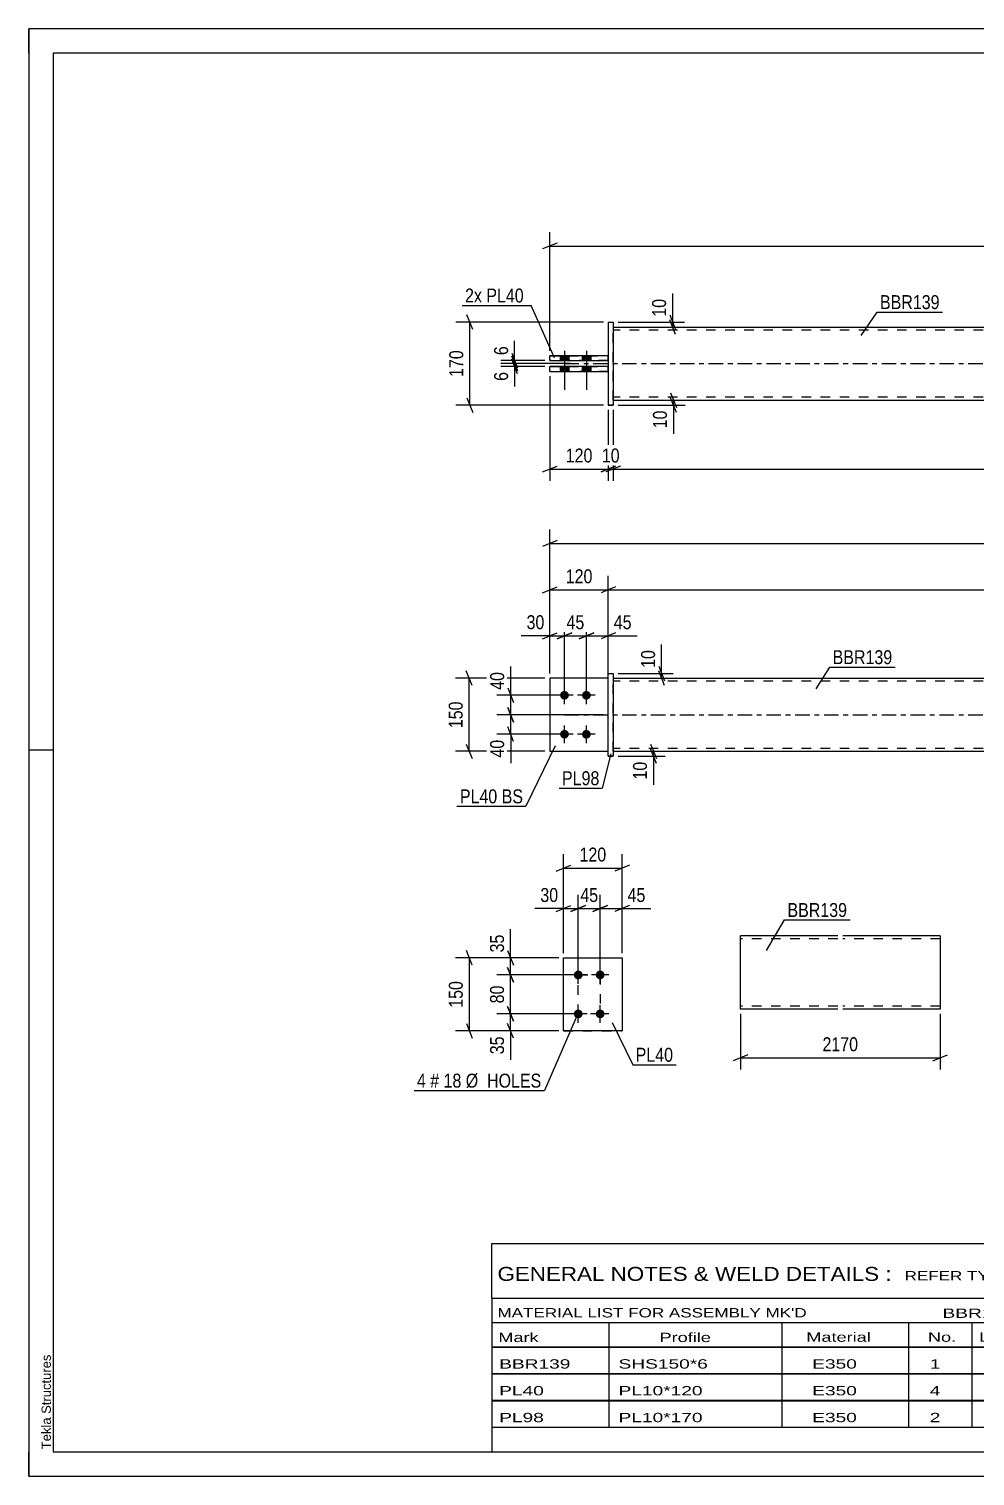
# Model space of a CAD drawing. Header units: millimetres. Extents: x 0 to 420, y 0 to 297.
# Drawn here: x 0 to 194.2, y 0 to 297 of the extents above; entities that cross this region are included whole.
import ezdxf

# ---------------------------------------------------------------- set-up
doc = ezdxf.new("R2010")
doc.units = ezdxf.units.MM
doc.linetypes.add('DXK_LINE_DOT2', pattern=[3.9198, 1.9599, -1.9599])
doc.linetypes.add('DXK_LINE_DOT3', pattern=[5.9187, 2.979, -0.9799, 0.9799, -0.9799])
doc.styles.add('Arial', font='ARIAL.TTF', dxfattribs={"height": 0.2})
doc.styles.add('Arial Narrow', font='ARIALN.TTF', dxfattribs={"height": 0.2})

# ---------------------------------------------------------------- blocks, each defined once
blk = doc.blocks.new('Unknown-580605768-1163')
at = {"color": 5, "linetype": 'Continuous'}
for p, q in [((420, 297), (0, 297)), ((0, 297), (0, 0)), ((0, 292), (0, 297)), ((415, 292), (5, 292)), ((5, 292), (5, 5)), ((5, 149), (0, 149)), ((0, 0), (0, 5)), ((5, 5), (415, 5)), ((0, 0), (420, 0))]:
    blk.add_line(p, q, dxfattribs=at)
at = {"color": 174, "linetype": 'Continuous', "style": 'Arial'}
blk.add_text('Tekla Structures', height=1.9102, rotation=90, dxfattribs=at).set_placement((4.5, 5.5))
blk = doc.blocks.new('Part-580605768-1818 - 1791')
at = {"color": 2, "linetype": 'Continuous'}
for p, q in [((118.9, 164.74), (119.9, 164.74)), ((118.9, 147.74), (118.9, 164.74)), ((119.9, 164.74), (119.9, 164.74)), ((119.9, 164.74), (119.9, 147.74)), ((118.9, 147.74), (119.9, 147.74))]:
    blk.add_line(p, q, dxfattribs=at)
at = {"color": 7, "linetype": 'DXK_LINE_DOT2'}
for p, q in [((118.9, 164.74), (119.9, 164.74)), ((119.9, 147.74), (118.9, 147.74)), ((118.9, 147.74), (118.9, 147.74)), ((119.9, 147.74), (119.9, 147.74))]:
    blk.add_line(p, q, dxfattribs=at)
blk = doc.blocks.new('Part-580605768-1808 - 1791')
at = {"color": 2, "linetype": 'Continuous'}
for p, q in [((118.9, 163.74), (106.9, 163.74)), ((106.9, 163.74), (106.9, 148.74)), ((106.9, 148.74), (118.9, 148.74))]:
    blk.add_line(p, q, dxfattribs=at)
at = {"color": 7, "linetype": 'DXK_LINE_DOT2'}
blk.add_line((118.9, 148.74), (118.9, 163.74), dxfattribs=at)
blk = doc.blocks.new('Part-580605768-1813 - 1791')
at = {"color": 7, "linetype": 'DXK_LINE_DOT2'}
for p, q in [((118.9, 163.74), (106.9, 163.74)), ((106.9, 163.74), (106.9, 148.74)), ((118.9, 148.74), (118.9, 163.74)), ((106.9, 148.74), (118.9, 148.74))]:
    blk.add_line(p, q, dxfattribs=at)
blk = doc.blocks.new('Part-580605768-1828 - 1791')
at = {"color": 2, "linetype": 'Continuous'}
for p, q in [((119.9, 163.74), (336.91, 163.74)), ((119.9, 148.74), (336.91, 148.74))]:
    blk.add_line(p, q, dxfattribs=at)
at = {"color": 7, "linetype": 'DXK_LINE_DOT2'}
for p, q in [((119.9, 148.74), (119.9, 163.74)), ((336.91, 148.74), (336.91, 163.74)), ((336.91, 163.14), (119.9, 163.14)), ((336.91, 149.34), (119.9, 149.34))]:
    blk.add_line(p, q, dxfattribs=at)
at = {"color": 7, "linetype": 'DXK_LINE_DOT3'}
blk.add_line((109.9, 156.24), (346.91, 156.24), dxfattribs=at)
blk = doc.blocks.new('Bolt-580605768-1840 - 1791')
at = {"linetype": 'Continuous'}
for points in [[(109.9, 159.34, -1), (109.9, 161.14, -1)], [(114.4, 159.34, -1), (114.4, 161.14, -1)], [(109.9, 151.34, -1), (109.9, 153.14, -1)], [(114.4, 151.34, -1), (114.4, 153.14, -1)]]:
    blk.add_hatch(color=1, dxfattribs=at).paths.add_polyline_path(points)
at = {"color": 1, "linetype": 'Continuous'}
for p, q in [((109.9, 158.44), (109.9, 162.04)), ((114.4, 158.44), (114.4, 162.04)), ((111.7, 160.24), (108.1, 160.24)), ((116.2, 160.24), (112.6, 160.24)), ((111.7, 152.24), (108.1, 152.24)), ((109.9, 150.44), (109.9, 154.04)), ((116.2, 152.24), (112.6, 152.24)), ((114.4, 150.44), (114.4, 154.04))]:
    blk.add_line(p, q, dxfattribs=at)
blk = doc.blocks.new('Bolt-580605768-2132 - 2128')
at = {"linetype": 'Continuous'}
for points in [[(109, 228.93), (110.8, 228.93), (110.8, 229.93), (109, 229.93)], [(109, 228.93), (110.8, 228.93), (110.8, 229.93), (109, 229.93)], [(113.5, 228.93), (115.3, 228.93), (115.3, 229.93), (113.5, 229.93)], [(113.5, 228.93), (115.3, 228.93), (115.3, 229.93), (113.5, 229.93)], [(109, 226.72), (110.8, 226.72), (110.8, 227.72), (109, 227.72)], [(109, 226.72), (110.8, 226.72), (110.8, 227.72), (109, 227.72)], [(113.5, 226.72), (115.3, 226.72), (115.3, 227.72), (113.5, 227.72)], [(113.5, 226.72), (115.3, 226.72), (115.3, 227.72), (113.5, 227.72)]]:
    blk.add_hatch(color=1, dxfattribs=at).paths.add_polyline_path(points)
at = {"color": 1, "linetype": 'Continuous'}
for p, q in [((109, 229.93), (109, 228.93)), ((109, 229.93), (109, 228.93)), ((109.9, 230.93), (109.9, 222.93)), ((109.9, 230.93), (109.9, 222.93)), ((110.8, 229.93), (110.8, 228.93)), ((110.8, 229.93), (110.8, 228.93)), ((113.5, 229.93), (113.5, 228.93)), ((113.5, 229.93), (113.5, 228.93)), ((114.4, 230.93), (114.4, 222.93)), ((114.4, 230.93), (114.4, 222.93)), ((115.3, 229.93), (115.3, 228.93)), ((115.3, 229.93), (115.3, 228.93)), ((109, 227.72), (109, 226.72)), ((109, 227.72), (109, 226.72)), ((110.8, 227.72), (110.8, 226.72)), ((110.8, 227.72), (110.8, 226.72)), ((113.5, 227.72), (113.5, 226.72)), ((113.5, 227.72), (113.5, 226.72)), ((115.3, 227.72), (115.3, 226.72)), ((115.3, 227.72), (115.3, 226.72))]:
    blk.add_line(p, q, dxfattribs=at)
blk = doc.blocks.new('Part-580605768-2138 - 2128')
at = {"color": 2, "linetype": 'Continuous'}
for p, q in [((119.9, 235.81), (336.91, 235.81)), ((119.9, 220.81), (336.91, 220.81))]:
    blk.add_line(p, q, dxfattribs=at)
at = {"color": 7, "linetype": 'DXK_LINE_DOT2'}
for p, q in [((119.9, 220.81), (119.9, 235.81)), ((336.91, 235.21), (119.9, 235.21)), ((336.91, 235.81), (336.91, 220.81)), ((336.91, 221.41), (119.9, 221.41))]:
    blk.add_line(p, q, dxfattribs=at)
at = {"color": 7, "linetype": 'DXK_LINE_DOT3'}
blk.add_line((109.9, 228.31), (346.91, 228.31), dxfattribs=at)
blk = doc.blocks.new('Part-580605768-2144 - 2128')
at = {"color": 2, "linetype": 'Continuous'}
for p, q in [((118.9, 227.72), (106.9, 227.72)), ((106.9, 226.72), (106.9, 227.72)), ((106.9, 226.72), (118.9, 226.72)), ((106.9, 226.72), (106.9, 226.72))]:
    blk.add_line(p, q, dxfattribs=at)
at = {"color": 7, "linetype": 'DXK_LINE_DOT2'}
for p, q in [((106.9, 227.72), (118.9, 227.72)), ((118.9, 226.72), (106.9, 226.72)), ((118.9, 226.72), (118.9, 227.72))]:
    blk.add_line(p, q, dxfattribs=at)
blk = doc.blocks.new('Part-580605768-2149 - 2128')
at = {"color": 2, "linetype": 'Continuous'}
for p, q in [((118.9, 229.93), (106.9, 229.93)), ((106.9, 228.93), (106.9, 229.93)), ((106.9, 228.93), (118.9, 228.93)), ((106.9, 228.93), (106.9, 228.93))]:
    blk.add_line(p, q, dxfattribs=at)
at = {"color": 7, "linetype": 'DXK_LINE_DOT2'}
for p, q in [((106.9, 229.93), (118.9, 229.93)), ((118.9, 228.93), (106.9, 228.93)), ((118.9, 228.93), (118.9, 229.93))]:
    blk.add_line(p, q, dxfattribs=at)
blk = doc.blocks.new('Part-580605768-2150 - 2128')
at = {"color": 2, "linetype": 'Continuous'}
for p, q in [((118.9, 236.81), (119.9, 236.81)), ((118.9, 236.81), (118.9, 219.81)), ((119.9, 236.81), (119.9, 236.81)), ((119.9, 236.81), (119.9, 219.81)), ((119.9, 219.81), (118.9, 219.81)), ((118.9, 219.81), (118.9, 219.81))]:
    blk.add_line(p, q, dxfattribs=at)
at = {"color": 7, "linetype": 'DXK_LINE_DOT2'}
for p, q in [((118.9, 236.81), (119.9, 236.81)), ((118.9, 219.81), (119.9, 219.81)), ((118.9, 219.81), (118.9, 219.81))]:
    blk.add_line(p, q, dxfattribs=at)
blk = doc.blocks.new('Bolt-580605768-1444 - 1410')
at = {"linetype": 'Continuous'}
for points in [[(112.73, 101.95), (112.54, 101.97), (112.36, 102.02), (112.2, 102.12), (112.06, 102.24), (111.95, 102.4), (111.87, 102.57), (111.83, 102.75), (111.83, 102.94), (111.87, 103.13), (111.95, 103.3), (112.06, 103.45), (112.2, 103.58), (112.36, 103.67), (112.54, 103.73), (112.73, 103.75), (112.92, 103.73), (113.09, 103.67), (113.26, 103.58), (113.4, 103.45), (113.51, 103.3), (113.58, 103.13), (113.62, 102.94), (113.62, 102.75), (113.58, 102.57), (113.51, 102.4), (113.4, 102.24), (113.26, 102.12), (113.09, 102.02), (112.92, 101.97)], [(117.23, 101.95), (117.04, 101.97), (116.86, 102.02), (116.7, 102.12), (116.56, 102.24), (116.45, 102.4), (116.37, 102.57), (116.33, 102.75), (116.33, 102.94), (116.37, 103.13), (116.45, 103.3), (116.56, 103.45), (116.7, 103.58), (116.86, 103.67), (117.04, 103.73), (117.23, 103.75), (117.42, 103.73), (117.59, 103.67), (117.76, 103.58), (117.9, 103.45), (118.01, 103.3), (118.08, 103.13), (118.12, 102.94), (118.12, 102.75), (118.08, 102.57), (118.01, 102.4), (117.9, 102.24), (117.76, 102.12), (117.59, 102.02), (117.42, 101.97)], [(112.73, 93.95), (112.54, 93.97), (112.36, 94.02), (112.2, 94.12), (112.06, 94.24), (111.95, 94.4), (111.87, 94.57), (111.83, 94.75), (111.83, 94.94), (111.87, 95.13), (111.95, 95.3), (112.06, 95.45), (112.2, 95.58), (112.36, 95.67), (112.54, 95.73), (112.73, 95.75), (112.92, 95.73), (113.09, 95.67), (113.26, 95.58), (113.4, 95.45), (113.51, 95.3), (113.58, 95.13), (113.62, 94.94), (113.62, 94.75), (113.58, 94.57), (113.51, 94.4), (113.4, 94.24), (113.26, 94.12), (113.09, 94.02), (112.92, 93.97)], [(117.23, 93.95), (117.04, 93.97), (116.86, 94.02), (116.7, 94.12), (116.56, 94.24), (116.45, 94.4), (116.37, 94.57), (116.33, 94.75), (116.33, 94.94), (116.37, 95.13), (116.45, 95.3), (116.56, 95.45), (116.7, 95.58), (116.86, 95.67), (117.04, 95.73), (117.23, 95.75), (117.42, 95.73), (117.59, 95.67), (117.76, 95.58), (117.9, 95.45), (118.01, 95.3), (118.08, 95.13), (118.12, 94.94), (118.12, 94.75), (118.08, 94.57), (118.01, 94.4), (117.9, 94.24), (117.76, 94.12), (117.59, 94.02), (117.42, 93.97)]]:
    blk.add_hatch(color=1, dxfattribs=at).paths.add_polyline_path(points)
at = {"color": 1, "linetype": 'Continuous'}
for p, q in [((112.73, 101.05), (112.73, 104.65)), ((117.23, 101.05), (117.23, 104.65)), ((114.53, 102.85), (110.93, 102.85)), ((119.03, 102.85), (115.43, 102.85)), ((112.73, 93.05), (112.73, 96.65)), ((117.23, 93.05), (117.23, 96.65)), ((114.53, 94.85), (110.93, 94.85)), ((119.03, 94.85), (115.43, 94.85))]:
    blk.add_line(p, q, dxfattribs=at)
blk = doc.blocks.new('Part-580605768-1459 - 1410')
at = {"color": 2, "linetype": 'Continuous'}
for p, q in [((109.73, 106.35), (121.73, 106.35)), ((109.73, 91.35), (109.73, 106.35)), ((121.73, 106.35), (121.73, 106.35)), ((121.73, 106.35), (121.73, 91.35)), ((121.73, 91.35), (109.73, 91.35)), ((109.73, 91.35), (109.73, 91.35))]:
    blk.add_line(p, q, dxfattribs=at)
at = {"color": 7, "linetype": 'DXK_LINE_DOT2'}
for p, q in [((109.73, 106.35), (121.73, 106.35)), ((109.73, 91.35), (121.73, 91.35)), ((109.73, 91.35), (109.73, 91.35))]:
    blk.add_line(p, q, dxfattribs=at)
blk = doc.blocks.new('Part-580605768-1275 - 1255')
at = {"color": 2, "linetype": 'Continuous'}
for p, q in [((166.01, 110.84), (146.01, 110.84)), ((146.01, 95.93), (146.01, 110.84)), ((187.01, 110.84), (167.01, 110.84)), ((187.01, 110.84), (187.01, 110.75)), ((187.01, 110.75), (187.01, 109.64)), ((187.01, 109.64), (187.01, 95.84)), ((146.01, 95.84), (146.01, 95.93)), ((166.01, 95.84), (146.01, 95.84)), ((187.01, 95.84), (167.01, 95.84))]:
    blk.add_line(p, q, dxfattribs=at)
at = {"color": 7, "linetype": 'DXK_LINE_DOT2'}
for p, q in [((166.01, 110.24), (146.01, 110.24)), ((187.01, 110.24), (167.01, 110.24)), ((187.01, 110.49), (187.01, 109.64)), ((146.01, 96.44), (146.01, 96.49)), ((166.01, 96.44), (146.01, 96.44)), ((146.01, 95.84), (146.01, 95.84)), ((187.01, 96.44), (167.01, 96.44)), ((187.01, 96.49), (187.01, 96.58)), ((187.01, 96.44), (187.01, 96.49)), ((187.01, 96.44), (187.01, 96.49))]:
    blk.add_line(p, q, dxfattribs=at)
blk = doc.blocks.new('Rectangle-580605768-1568 - 1410')
at = {"color": 1, "linetype": 'DXK_LINE_DOT2'}
blk.add_lwpolyline([(112.73, 102.85), (117.23, 102.85), (117.23, 94.85), (112.73, 94.85), (112.73, 102.85)], close=True, dxfattribs=at)
blk = doc.blocks.new('StraightDimension-580605768-2071 - 1791')
at = {"color": 7, "linetype": 'Continuous'}
for p, q in [((120.9, 148.74), (130.58, 148.74)), ((127.58, 150.24), (128.78, 147.24)), ((128.78, 146.24), (127.58, 149.24)), ((128.18, 147.74), (128.18, 148.74)), ((120.9, 147.74), (130.58, 147.74))]:
    blk.add_line(p, q, dxfattribs=at)
at = {"color": 0}
blk.add_wipeout([(127.43, 147.21), (123.23, 147.21), (123.23, 142.35), (127.43, 142.35)], dxfattribs=at)
at = {"color": 7, "linetype": 'Continuous'}
blk.add_line((128.18, 147.74), (128.18, 141.83), dxfattribs=at)
blk.add_line((128.18, 147.74), (128.18, 141.83), dxfattribs=at)
at = {"color": 3, "style": 'Arial Narrow'}
blk.add_text('10', height=2.863, rotation=90.0002, dxfattribs=at).set_placement((126.83, 142.95))
blk = doc.blocks.new('StraightDimension-580605768-2015 - 1791')
at = {"color": 7, "linetype": 'Continuous'}
for p, q in [((114.4, 161.24), (114.4, 175.31)), ((118.9, 164.74), (118.9, 175.31)), ((112.9, 171.86), (115.9, 173.06)), ((114.4, 172.46), (118.9, 172.46)), ((120.4, 173.06), (117.4, 171.86))]:
    blk.add_line(p, q, dxfattribs=at)
at = {"color": 0}
blk.add_wipeout([(124.28, 173.21), (124.28, 177.41), (119.42, 177.41), (119.42, 173.21)], dxfattribs=at)
at = {"color": 7, "linetype": 'Continuous'}
blk.add_line((118.9, 172.46), (124.81, 172.46), dxfattribs=at)
blk.add_line((118.9, 172.46), (124.81, 172.46), dxfattribs=at)
at = {"color": 3, "style": 'Arial Narrow'}
blk.add_text('45', height=2.863, dxfattribs=at).set_placement((120.02, 173.81))
blk = doc.blocks.new('StraightDimension-580605768-1951 - 1791')
at = {"color": 7, "linetype": 'Continuous'}
for p, q in [((118.9, 157.24), (118.9, 184.73)), ((337.91, 164.74), (337.91, 184.73)), ((120.4, 182.48), (117.4, 181.28)), ((118.9, 181.88), (337.91, 181.88)), ((336.41, 181.28), (339.41, 182.48))]:
    blk.add_line(p, q, dxfattribs=at)
at = {"color": 0}
blk.add_wipeout([(232.66, 182.63), (232.66, 186.83), (224.15, 186.83), (224.15, 182.63)], dxfattribs=at)
at = {"color": 3, "style": 'Arial Narrow'}
blk.add_text('2190', height=2.863, dxfattribs=at).set_placement((224.75, 183.23))
blk = doc.blocks.new('StraightDimension-580605768-1936 - 1791')
at = {"color": 7, "linetype": 'Continuous'}
for p, q in [((106.9, 164.74), (106.9, 184.73)), ((118.9, 157.24), (118.9, 184.73)), ((105.4, 181.28), (108.4, 182.48)), ((106.9, 181.88), (118.9, 181.88)), ((120.4, 182.48), (117.4, 181.28))]:
    blk.add_line(p, q, dxfattribs=at)
at = {"color": 0}
blk.add_wipeout([(116.24, 182.63), (116.24, 186.83), (109.56, 186.83), (109.56, 182.63)], dxfattribs=at)
at = {"color": 3, "style": 'Arial Narrow'}
blk.add_text('120', height=2.863, dxfattribs=at).set_placement((110.16, 183.23))
blk = doc.blocks.new('StraightDimension-580605768-1897 - 1791')
at = {"color": 7, "linetype": 'Continuous'}
for p, q in [((106.9, 164.74), (106.9, 194.24)), ((349.91, 164.74), (349.91, 194.24)), ((108.4, 191.99), (105.4, 190.79)), ((106.9, 191.39), (349.91, 191.39)), ((348.41, 190.79), (351.41, 191.99))]:
    blk.add_line(p, q, dxfattribs=at)
at = {"color": 0}
blk.add_wipeout([(232.66, 192.14), (232.66, 196.34), (224.15, 196.34), (224.15, 192.14)], dxfattribs=at)
at = {"color": 3, "style": 'Arial Narrow'}
blk.add_text('2430', height=2.863, dxfattribs=at).set_placement((224.75, 192.74))
blk = doc.blocks.new('StraightDimension-580605768-2032 - 1791')
at = {"color": 7, "linetype": 'Continuous'}
for p, q in [((105.9, 163.74), (87.51, 163.74)), ((90.96, 162.24), (89.76, 165.24)), ((90.36, 148.74), (90.36, 163.74)), ((105.9, 148.74), (87.51, 148.74)), ((89.76, 150.24), (90.96, 147.24))]:
    blk.add_line(p, q, dxfattribs=at)
at = {"color": 0}
blk.add_wipeout([(89.61, 159.58), (85.41, 159.58), (85.41, 152.89), (89.61, 152.89)], dxfattribs=at)
at = {"color": 3, "style": 'Arial Narrow'}
blk.add_text('150', height=2.863, rotation=90.0002, dxfattribs=at).set_placement((89.01, 153.49))
blk = doc.blocks.new('StraightDimension-580605768-1842 - 1791')
at = {"color": 7, "linetype": 'Continuous'}
for p, q in [((120.9, 164.74), (132.24, 164.74)), ((120.9, 163.74), (132.24, 163.74)), ((129.24, 166.24), (130.44, 163.24)), ((130.44, 162.24), (129.24, 165.24)), ((129.84, 163.74), (129.84, 164.74))]:
    blk.add_line(p, q, dxfattribs=at)
at = {"color": 0}
blk.add_wipeout([(129.09, 170.12), (124.89, 170.12), (124.89, 165.26), (129.09, 165.26)], dxfattribs=at)
at = {"color": 7, "linetype": 'Continuous'}
blk.add_line((129.84, 164.74), (129.84, 170.64), dxfattribs=at)
blk.add_line((129.84, 164.74), (129.84, 170.64), dxfattribs=at)
at = {"color": 3, "style": 'Arial Narrow'}
blk.add_text('10', height=2.863, rotation=90.0002, dxfattribs=at).set_placement((128.49, 165.86))
blk = doc.blocks.new('StraightDimension-580605768-1986 - 1791')
at = {"color": 7, "linetype": 'Continuous'}
for p, q in [((106.9, 164.74), (106.9, 175.31)), ((109.9, 161.24), (109.9, 175.31)), ((105.4, 171.86), (108.4, 173.06)), ((106.9, 172.46), (109.9, 172.46)), ((111.4, 173.06), (108.4, 171.86))]:
    blk.add_line(p, q, dxfattribs=at)
at = {"color": 0}
blk.add_wipeout([(106.37, 173.21), (106.37, 177.41), (101.52, 177.41), (101.52, 173.21)], dxfattribs=at)
at = {"color": 7, "linetype": 'Continuous'}
blk.add_line((106.9, 172.46), (100.99, 172.46), dxfattribs=at)
blk.add_line((106.9, 172.46), (100.99, 172.46), dxfattribs=at)
at = {"color": 3, "style": 'Arial Narrow'}
blk.add_text('30', height=2.863, dxfattribs=at).set_placement((102.12, 173.81))
blk = doc.blocks.new('StraightDimension-580605768-2002 - 1791')
at = {"color": 7, "linetype": 'Continuous'}
for p, q in [((109.9, 161.24), (109.9, 175.31)), ((114.4, 161.24), (114.4, 175.31)), ((108.4, 171.86), (111.4, 173.06)), ((109.9, 172.46), (114.4, 172.46)), ((115.9, 173.06), (112.9, 171.86))]:
    blk.add_line(p, q, dxfattribs=at)
at = {"color": 0}
blk.add_wipeout([(114.58, 173.21), (114.58, 177.41), (109.72, 177.41), (109.72, 173.21)], dxfattribs=at)
at = {"color": 3, "style": 'Arial Narrow'}
blk.add_text('45', height=2.863, dxfattribs=at).set_placement((110.32, 173.81))
blk = doc.blocks.new('StraightDimension-580605768-2052 - 1791')
at = {"color": 7, "linetype": 'Continuous'}
for p, q in [((98.27, 157.74), (99.47, 154.74)), ((117.9, 156.24), (96.02, 156.24)), ((98.87, 152.24), (98.87, 156.24)), ((108.9, 152.24), (96.02, 152.24)), ((99.47, 150.74), (98.27, 153.74))]:
    blk.add_line(p, q, dxfattribs=at)
at = {"color": 0}
blk.add_wipeout([(98.12, 151.71), (93.92, 151.71), (93.92, 146.85), (98.12, 146.85)], dxfattribs=at)
at = {"color": 7, "linetype": 'Continuous'}
blk.add_line((98.87, 152.24), (98.87, 146.33), dxfattribs=at)
blk.add_line((98.87, 152.24), (98.87, 146.33), dxfattribs=at)
at = {"color": 3, "style": 'Arial Narrow'}
blk.add_text('40', height=2.863, rotation=90.0002, dxfattribs=at).set_placement((97.52, 147.45))
blk = doc.blocks.new('StraightDimension-580605768-2061 - 1791')
at = {"color": 7, "linetype": 'Continuous'}
for p, q in [((98.27, 161.74), (99.47, 158.74)), ((108.9, 160.24), (96.02, 160.24)), ((99.47, 154.74), (98.27, 157.74)), ((98.87, 156.24), (98.87, 160.24)), ((117.9, 156.24), (96.02, 156.24))]:
    blk.add_line(p, q, dxfattribs=at)
at = {"color": 0}
blk.add_wipeout([(98.12, 165.62), (93.92, 165.62), (93.92, 160.76), (98.12, 160.76)], dxfattribs=at)
at = {"color": 7, "linetype": 'Continuous'}
blk.add_line((98.87, 160.24), (98.87, 166.14), dxfattribs=at)
blk.add_line((98.87, 160.24), (98.87, 166.14), dxfattribs=at)
at = {"color": 3, "style": 'Arial Narrow'}
blk.add_text('40', height=2.863, rotation=90.0002, dxfattribs=at).set_placement((97.52, 161.36))
blk = doc.blocks.new('StraightDimension-580605768-2196 - 2128')
at = {"color": 7, "linetype": 'Continuous'}
for p, q in [((119.9, 218.81), (119.9, 204.27)), ((336.91, 218.81), (336.91, 204.27)), ((121.4, 207.27), (118.4, 206.07)), ((119.9, 206.67), (336.91, 206.67)), ((335.41, 206.07), (338.41, 207.27))]:
    blk.add_line(p, q, dxfattribs=at)
at = {"color": 0}
blk.add_wipeout([(232.66, 207.42), (232.66, 211.62), (224.15, 211.62), (224.15, 207.42)], dxfattribs=at)
at = {"color": 3, "style": 'Arial Narrow'}
blk.add_text('2170', height=2.863, dxfattribs=at).set_placement((224.75, 208.02))
blk = doc.blocks.new('StraightDimension-580605768-2213 - 2128')
at = {"color": 7, "linetype": 'Continuous'}
for p, q in [((106.9, 225.72), (106.9, 204.27)), ((118.9, 218.81), (118.9, 204.27)), ((105.4, 206.07), (108.4, 207.27)), ((106.9, 206.67), (118.9, 206.67)), ((120.4, 207.27), (117.4, 206.07))]:
    blk.add_line(p, q, dxfattribs=at)
at = {"color": 0}
blk.add_wipeout([(116.24, 207.42), (116.24, 211.62), (109.56, 211.62), (109.56, 207.42)], dxfattribs=at)
at = {"color": 3, "style": 'Arial Narrow'}
blk.add_text('120', height=2.863, dxfattribs=at).set_placement((110.16, 208.02))
blk = doc.blocks.new('StraightDimension-580605768-2162 - 2128')
at = {"color": 7, "linetype": 'Continuous'}
for p, q in [((120.9, 220.81), (134.68, 220.81)), ((120.9, 219.81), (134.68, 219.81)), ((131.68, 222.31), (132.88, 219.31)), ((132.88, 218.31), (131.68, 221.31)), ((132.28, 219.81), (132.28, 220.81))]:
    blk.add_line(p, q, dxfattribs=at)
at = {"color": 0}
blk.add_wipeout([(131.53, 219.29), (127.33, 219.29), (127.33, 214.43), (131.53, 214.43)], dxfattribs=at)
at = {"color": 7, "linetype": 'Continuous'}
blk.add_line((132.28, 219.81), (132.28, 213.9), dxfattribs=at)
blk.add_line((132.28, 219.81), (132.28, 213.9), dxfattribs=at)
at = {"color": 3, "style": 'Arial Narrow'}
blk.add_text('10', height=2.863, rotation=90.0002, dxfattribs=at).set_placement((130.93, 215.03))
blk = doc.blocks.new('StraightDimension-580605768-2172 - 2128')
at = {"color": 7, "linetype": 'Continuous'}
for p, q in [((91.07, 235.31), (89.87, 238.31)), ((117.9, 236.81), (87.62, 236.81)), ((90.47, 219.81), (90.47, 236.81)), ((117.9, 219.81), (87.62, 219.81)), ((89.87, 221.31), (91.07, 218.31))]:
    blk.add_line(p, q, dxfattribs=at)
at = {"color": 0}
blk.add_wipeout([(89.72, 231.65), (85.52, 231.65), (85.52, 224.97), (89.72, 224.97)], dxfattribs=at)
at = {"color": 3, "style": 'Arial Narrow'}
blk.add_text('170', height=2.863, rotation=90.0002, dxfattribs=at).set_placement((89.12, 225.57))
blk = doc.blocks.new('StraightDimension-580605768-2185 - 2128')
at = {"color": 7, "linetype": 'Continuous'}
for p, q in [((108.4, 253.05), (105.4, 251.85)), ((106.9, 230.93), (106.9, 255.3)), ((348.41, 251.85), (351.41, 253.05)), ((349.91, 230.91), (349.91, 255.3)), ((106.9, 252.45), (349.91, 252.45))]:
    blk.add_line(p, q, dxfattribs=at)
at = {"color": 0}
blk.add_wipeout([(232.66, 253.2), (232.66, 257.4), (224.15, 257.4), (224.15, 253.2)], dxfattribs=at)
at = {"color": 3, "style": 'Arial Narrow'}
blk.add_text('2430', height=2.863, dxfattribs=at).set_placement((224.75, 253.8))
blk = doc.blocks.new('StraightDimension-580605768-2204 - 2128')
at = {"color": 7, "linetype": 'Continuous'}
for p, q in [((118.9, 218.81), (118.9, 204.27)), ((119.9, 218.81), (119.9, 204.27)), ((117.4, 206.07), (120.4, 207.27)), ((121.4, 207.27), (118.4, 206.07)), ((118.9, 206.67), (119.9, 206.67))]:
    blk.add_line(p, q, dxfattribs=at)
at = {"color": 0}
blk.add_wipeout([(121.83, 207.42), (121.83, 211.62), (116.97, 211.62), (116.97, 207.42)], dxfattribs=at)
at = {"color": 3, "style": 'Arial Narrow'}
blk.add_text('10', height=2.863, dxfattribs=at).set_placement((117.57, 208.02))
blk = doc.blocks.new('StraightDimension-580605768-2253 - 2128')
at = {"color": 7, "linetype": 'Continuous'}
for p, q in [((131.51, 238.31), (132.71, 235.31)), ((120.9, 236.81), (134.51, 236.81)), ((120.9, 235.81), (134.51, 235.81)), ((132.71, 234.31), (131.51, 237.31)), ((132.11, 235.81), (132.11, 236.81))]:
    blk.add_line(p, q, dxfattribs=at)
at = {"color": 0}
blk.add_wipeout([(131.36, 242.19), (127.16, 242.19), (127.16, 237.34), (131.36, 237.34)], dxfattribs=at)
at = {"color": 7, "linetype": 'Continuous'}
blk.add_line((132.11, 236.81), (132.11, 242.72), dxfattribs=at)
blk.add_line((132.11, 236.81), (132.11, 242.72), dxfattribs=at)
at = {"color": 3, "style": 'Arial Narrow'}
blk.add_text('10', height=2.863, rotation=90.0002, dxfattribs=at).set_placement((130.76, 237.94))
blk = doc.blocks.new('StraightDimension-580605768-2293 - 2128')
at = {"color": 7, "linetype": 'Continuous'}
for p, q in [((105.9, 228.93), (96.83, 228.93)), ((99.08, 230.43), (100.28, 227.43)), ((100.28, 226.82), (99.08, 229.82)), ((99.68, 228.32), (99.68, 228.93)), ((111.15, 228.32), (96.83, 228.32))]:
    blk.add_line(p, q, dxfattribs=at)
at = {"color": 0}
blk.add_wipeout([(98.93, 232.48), (94.73, 232.48), (94.73, 229.45), (98.93, 229.45)], dxfattribs=at)
at = {"color": 7, "linetype": 'Continuous'}
blk.add_line((99.68, 228.93), (99.68, 233), dxfattribs=at)
blk.add_line((99.68, 228.93), (99.68, 233), dxfattribs=at)
at = {"color": 3, "style": 'Arial Narrow'}
blk.add_text('6', height=2.86, rotation=90.0002, dxfattribs=at).set_placement((98.33, 230.05))
blk = doc.blocks.new('StraightDimension-580605768-2303 - 2128')
at = {"color": 7, "linetype": 'Continuous'}
for p, q in [((99.08, 229.82), (100.28, 226.82)), ((100.28, 226.22), (99.08, 229.22)), ((111.15, 228.32), (96.83, 228.32)), ((105.9, 227.72), (96.83, 227.72)), ((99.68, 227.72), (99.68, 228.32))]:
    blk.add_line(p, q, dxfattribs=at)
at = {"color": 0}
blk.add_wipeout([(98.93, 227.19), (94.73, 227.19), (94.73, 224.17), (98.93, 224.17)], dxfattribs=at)
at = {"color": 7, "linetype": 'Continuous'}
blk.add_line((99.68, 227.72), (99.68, 223.64), dxfattribs=at)
blk.add_line((99.68, 227.72), (99.68, 223.64), dxfattribs=at)
at = {"color": 3, "style": 'Arial Narrow'}
blk.add_text('6', height=2.86, rotation=90.0002, dxfattribs=at).set_placement((98.33, 224.77))
blk = doc.blocks.new('StraightDimension-580605768-1491 - 1410')
at = {"color": 7, "linetype": 'Continuous'}
for p, q in [((112.73, 103.85), (112.73, 119.32)), ((117.23, 103.85), (117.23, 119.32)), ((111.23, 115.87), (114.23, 117.07)), ((112.73, 116.47), (117.23, 116.47)), ((118.73, 117.07), (115.73, 115.87))]:
    blk.add_line(p, q, dxfattribs=at)
at = {"color": 0}
blk.add_wipeout([(117.41, 117.22), (117.41, 121.42), (112.55, 121.42), (112.55, 117.22)], dxfattribs=at)
at = {"color": 3, "style": 'Arial Narrow'}
blk.add_text('45', height=2.863, dxfattribs=at).set_placement((113.15, 117.82))
blk = doc.blocks.new('StraightDimension-580605768-1461 - 1410')
at = {"color": 7, "linetype": 'Continuous'}
for p, q in [((108.23, 124.17), (111.23, 125.37)), ((109.73, 107.35), (109.73, 127.62)), ((109.73, 124.77), (121.73, 124.77)), ((123.23, 125.37), (120.23, 124.17)), ((121.73, 107.35), (121.73, 127.62))]:
    blk.add_line(p, q, dxfattribs=at)
at = {"color": 0}
blk.add_wipeout([(119.07, 125.52), (119.07, 129.72), (112.39, 129.72), (112.39, 125.52)], dxfattribs=at)
at = {"color": 3, "style": 'Arial Narrow'}
blk.add_text('120', height=2.863, dxfattribs=at).set_placement((112.99, 126.12))
blk = doc.blocks.new('StraightDimension-580605768-1478 - 1410')
at = {"color": 7, "linetype": 'Continuous'}
for p, q in [((117.23, 103.85), (117.23, 119.32)), ((121.73, 107.35), (121.73, 119.32)), ((115.73, 115.87), (118.73, 117.07)), ((117.23, 116.47), (121.73, 116.47)), ((123.23, 117.07), (120.23, 115.87))]:
    blk.add_line(p, q, dxfattribs=at)
at = {"color": 0}
blk.add_wipeout([(127.11, 117.22), (127.11, 121.42), (122.25, 121.42), (122.25, 117.22)], dxfattribs=at)
at = {"color": 7, "linetype": 'Continuous'}
blk.add_line((121.73, 116.47), (127.63, 116.47), dxfattribs=at)
blk.add_line((121.73, 116.47), (127.63, 116.47), dxfattribs=at)
at = {"color": 3, "style": 'Arial Narrow'}
blk.add_text('45', height=2.863, dxfattribs=at).set_placement((122.85, 117.82))
blk = doc.blocks.new('StraightDimension-580605768-1501 - 1410')
at = {"color": 7, "linetype": 'Continuous'}
for p, q in [((109.73, 107.35), (109.73, 119.32)), ((112.73, 103.85), (112.73, 119.32)), ((108.23, 115.87), (111.23, 117.07)), ((109.73, 116.47), (112.73, 116.47)), ((114.23, 117.07), (111.23, 115.87))]:
    blk.add_line(p, q, dxfattribs=at)
at = {"color": 0}
blk.add_wipeout([(109.2, 117.22), (109.2, 121.42), (104.35, 121.42), (104.35, 117.22)], dxfattribs=at)
at = {"color": 7, "linetype": 'Continuous'}
blk.add_line((109.73, 116.47), (103.82, 116.47), dxfattribs=at)
blk.add_line((109.73, 116.47), (103.82, 116.47), dxfattribs=at)
at = {"color": 3, "style": 'Arial Narrow'}
blk.add_text('30', height=2.863, dxfattribs=at).set_placement((104.95, 117.82))
blk = doc.blocks.new('StraightDimension-580605768-1515 - 1410')
at = {"color": 7, "linetype": 'Continuous'}
for p, q in [((90.98, 104.85), (89.78, 107.85)), ((108.73, 106.35), (87.53, 106.35)), ((90.38, 91.35), (90.38, 106.35)), ((89.78, 92.85), (90.98, 89.85)), ((108.73, 91.35), (87.53, 91.35))]:
    blk.add_line(p, q, dxfattribs=at)
at = {"color": 0}
blk.add_wipeout([(89.63, 102.19), (85.43, 102.19), (85.43, 95.51), (89.63, 95.51)], dxfattribs=at)
at = {"color": 3, "style": 'Arial Narrow'}
blk.add_text('150', height=2.863, rotation=90.0002, dxfattribs=at).set_placement((89.03, 96.11))
blk = doc.blocks.new('StraightDimension-580605768-1532 - 1410')
at = {"color": 7, "linetype": 'Continuous'}
for p, q in [((98.24, 107.85), (99.44, 104.85)), ((108.73, 106.35), (95.99, 106.35)), ((99.44, 101.35), (98.24, 104.35)), ((98.84, 102.85), (98.84, 106.35)), ((111.73, 102.85), (95.99, 102.85))]:
    blk.add_line(p, q, dxfattribs=at)
at = {"color": 0}
blk.add_wipeout([(98.09, 111.73), (93.89, 111.73), (93.89, 106.87), (98.09, 106.87)], dxfattribs=at)
at = {"color": 7, "linetype": 'Continuous'}
blk.add_line((98.84, 106.35), (98.84, 112.25), dxfattribs=at)
blk.add_line((98.84, 106.35), (98.84, 112.25), dxfattribs=at)
at = {"color": 3, "style": 'Arial Narrow'}
blk.add_text('35', height=2.863, rotation=90.0002, dxfattribs=at).set_placement((97.49, 107.47))
blk = doc.blocks.new('StraightDimension-580605768-1545 - 1410')
at = {"color": 7, "linetype": 'Continuous'}
for p, q in [((98.24, 104.35), (99.44, 101.35)), ((111.73, 102.85), (95.99, 102.85)), ((98.84, 94.85), (98.84, 102.85)), ((99.44, 93.35), (98.24, 96.35)), ((111.73, 94.85), (95.99, 94.85))]:
    blk.add_line(p, q, dxfattribs=at)
at = {"color": 0}
blk.add_wipeout([(98.09, 101.28), (93.89, 101.28), (93.89, 96.42), (98.09, 96.42)], dxfattribs=at)
at = {"color": 3, "style": 'Arial Narrow'}
blk.add_text('80', height=2.863, rotation=90.0002, dxfattribs=at).set_placement((97.49, 97.02))
blk = doc.blocks.new('StraightDimension-580605768-1555 - 1410')
at = {"color": 7, "linetype": 'Continuous'}
for p, q in [((98.24, 96.35), (99.44, 93.35)), ((111.73, 94.85), (95.99, 94.85)), ((99.44, 89.85), (98.24, 92.85)), ((98.84, 91.35), (98.84, 94.85)), ((108.73, 91.35), (95.99, 91.35))]:
    blk.add_line(p, q, dxfattribs=at)
at = {"color": 0}
blk.add_wipeout([(98.09, 90.82), (93.89, 90.82), (93.89, 85.97), (98.09, 85.97)], dxfattribs=at)
at = {"color": 7, "linetype": 'Continuous'}
blk.add_line((98.84, 91.35), (98.84, 85.44), dxfattribs=at)
blk.add_line((98.84, 91.35), (98.84, 85.44), dxfattribs=at)
at = {"color": 3, "style": 'Arial Narrow'}
blk.add_text('35', height=2.863, rotation=90.0002, dxfattribs=at).set_placement((97.49, 86.57))
blk = doc.blocks.new('StraightDimension-580605768-1353 - 1255')
at = {"color": 7, "linetype": 'Continuous'}
for p, q in [((146.01, 94.84), (146.01, 83.44)), ((187.01, 94.84), (187.01, 83.44)), ((147.51, 86.44), (144.51, 85.24)), ((185.51, 85.24), (188.51, 86.44)), ((146.01, 85.84), (187.01, 85.84))]:
    blk.add_line(p, q, dxfattribs=at)
at = {"color": 0}
blk.add_wipeout([(170.76, 86.59), (170.76, 90.79), (162.25, 90.79), (162.25, 86.59)], dxfattribs=at)
at = {"color": 3, "style": 'Arial Narrow'}
blk.add_text('2170', height=2.863, dxfattribs=at).set_placement((162.85, 87.19))
blk = doc.blocks.new('Unknown-580605768-3680')
at = {"color": 7, "linetype": 'Continuous'}
for p, q in [((95, 47.75), (255, 47.75)), ((95, 36.5), (95, 47.75)), ((255, 47.75), (255, 36.5)), ((95, 36.5), (255, 36.5)), ((95, 36.5), (95, 31.5)), ((255, 36.5), (255, 31.5)), ((95, 31.5), (255, 31.5)), ((95, 31.5), (95, 26.5)), ((119, 31.5), (119, 26.5)), ((154.5, 31.5), (154.5, 26.5)), ((180.5, 31.5), (180.5, 26.5)), ((193.5, 31.5), (193.5, 26.5)), ((211, 31.5), (211, 26.5)), ((233, 31.5), (233, 26.5)), ((255, 31.5), (255, 26.5)), ((95, 26.5), (255, 26.5)), ((95, 26.45), (95, 21.05)), ((95, 26.45), (255, 26.45)), ((119, 26.5), (119, 21)), ((154.5, 26.5), (154.5, 21)), ((180.5, 26.5), (180.5, 21)), ((193.5, 26.5), (193.5, 21)), ((211, 26.5), (211, 21)), ((233, 26.5), (233, 21)), ((255, 26.45), (255, 21.05)), ((95, 21.05), (255, 21.05)), ((95, 20.95), (95, 15.55)), ((95, 20.95), (255, 20.95)), ((119, 21), (119, 15.5)), ((154.5, 21), (154.5, 15.5)), ((180.5, 21), (180.5, 15.5)), ((193.5, 21), (193.5, 15.5)), ((211, 21), (211, 15.5)), ((233, 21), (233, 15.5)), ((255, 20.95), (255, 15.55)), ((95, 15.55), (255, 15.55)), ((95, 15.45), (95, 10.05)), ((95, 15.45), (255, 15.45)), ((119, 15.5), (119, 10)), ((154.5, 15.5), (154.5, 10)), ((180.5, 15.5), (180.5, 10)), ((193.5, 15.5), (193.5, 10)), ((211, 15.5), (211, 10)), ((233, 15.5), (233, 10)), ((255, 15.45), (255, 10.05)), ((95, 10.05), (255, 10.05)), ((95, 10), (255, 10)), ((95, 10), (95, 5)), ((211, 10), (211, 5)), ((233, 10), (233, 5)), ((255, 10), (255, 5)), ((95, 5), (255, 5))]:
    blk.add_line(p, q, dxfattribs=at)
at = {"color": 7, "style": 'Arial Narrow'}
for s, height, width, p in [('GENERAL NOTES & WELD DETAILS :', 2.8633, 1.4, (96.15, 40.06)), ('REFER TYP DRAWING TYP-01', 1.9089, 1.6, (179.7, 40.16)), ("MATERIAL LIST FOR ASSEMBLY MK'D", 1.9089, 1.6, (96.15, 32.56)), ('BBR139', 1.909, 1.794707, (187.48, 32.47)), ('2', 1.91, 1.794707, (217.08, 32.56)), ('No. Required', 1.9089, 1.6, (226.41, 32.56)), ('Mark', 1.909, 1.7, (96.34, 27.5)), ('Profile', 1.909, 1.7, (129.41, 27.5)), ('Material', 1.909, 1.7, (159.54, 27.56)), ('No.', 1.909, 1.7, (184.5, 27.56)), ('Length', 1.909, 1.7, (195, 27.56)), ('Area', 1.909, 1.7, (217.5, 27.56)), ('Weight', 1.909, 1.7, (237, 27.56))]:
    blk.add_text(s, height=height, dxfattribs=dict(at, width=width)).set_placement(p)
at = {"color": 7, "linetype": 'Continuous', "style": 'Arial Narrow'}
for s, height, width, p in [('BBR139', 1.909, 1.794707, (96.5, 22.06)), ('SHS150*6', 1.909, 1.794707, (121, 22.06)), ('E350', 1.909, 1.794707, (160.74, 22.06)), ('1', 1.91, 1.794707, (184.86, 22.06)), ('2170', 1.909, 1.794707, (197.58, 22.06)), ('1.3', 1.909, 1.794707, (221.32, 22.06)), ('58.9', 1.909, 1.794707, (240.14, 22.06)), ('PL40', 1.909, 1.794707, (96.5, 16.56)), ('PL10*120', 1.909, 1.794707, (121, 16.56)), ('E350', 1.909, 1.794707, (160.74, 16.56)), ('4', 1.91, 1.794707, (184.86, 16.56)), ('150', 1.909, 1.794707, (199.77, 16.56)), ('0.0', 1.909, 1.794707, (221.32, 16.56)), ('5.7', 1.909, 1.794707, (242.33, 16.56)), ('PL98', 1.909, 1.794707, (96.5, 11.06)), ('PL10*170', 1.909, 1.794707, (121, 11.06)), ('E350', 1.909, 1.794707, (160.74, 11.06)), ('2', 1.91, 1.794707, (184.86, 11.06)), ('170', 1.909, 1.794707, (199.77, 11.06)), ('0.1', 1.909, 1.794707, (221.32, 11.06)), ('4.5', 1.909, 1.794707, (242.33, 11.06)), ('Total', 1.909, 1.7, (197.33, 6.5)), ('1.6', 1.909, 1.794707, (220.83, 6.5)), ('69.1', 1.909, 1.794707, (240.14, 6.5))]:
    blk.add_text(s, height=height, dxfattribs=dict(at, width=width)).set_placement(p)
blk = doc.blocks.new('Mark-580605768-1814 - 1791')
at = {"color": 0}
blk.add_wipeout([(117.07, 141.79), (117.07, 144.79), (109.4, 144.79), (109.4, 141.79)], dxfattribs=at)
blk.add_wipeout([(117.07, 141.79), (117.07, 144.79), (109.4, 144.79), (109.4, 141.79)], dxfattribs=at)
at = {"color": 30, "linetype": 'Continuous'}
for p in [(119.44, 148.23), (108.8, 141.19)]:
    blk.add_line(p, (117.67, 141.19), dxfattribs=at)
at = {"color": 3, "style": 'Arial Narrow'}
blk.add_text('PL98', height=2.863, dxfattribs=at).set_placement((109.4, 141.79))
blk = doc.blocks.new('Mark-580605768-1824 - 1791')
at = {"color": 0}
blk.add_wipeout([(177.18, 166.63), (177.18, 169.63), (164.94, 169.63), (164.94, 166.63)], dxfattribs=at)
blk.add_wipeout([(177.18, 166.63), (177.18, 169.63), (164.94, 169.63), (164.94, 166.63)], dxfattribs=at)
at = {"color": 30, "linetype": 'Continuous'}
for p, q in [((161.57, 161.55), (164.34, 166.03)), ((164.34, 166.03), (177.78, 166.03))]:
    blk.add_line(p, q, dxfattribs=at)
at = {"color": 3, "style": 'Arial Narrow'}
blk.add_text('BBR139', height=2.863, dxfattribs=at).set_placement((164.94, 166.63))
blk = doc.blocks.new('MarkSet-580605768-2119 - 1791')
at = {"color": 0}
blk.add_wipeout([(96.12, 138.07), (96.12, 141.07), (88.44, 141.07), (88.44, 138.07)], dxfattribs=at)
blk.add_wipeout([(96.12, 138.07), (96.12, 141.07), (88.44, 141.07), (88.44, 138.07)], dxfattribs=at)
blk.add_wipeout([(101.4, 138.07), (101.4, 141.07), (97.02, 141.07), (97.02, 138.07)], dxfattribs=at)
blk.add_wipeout([(101.4, 138.07), (101.4, 141.07), (97.02, 141.07), (97.02, 138.07)], dxfattribs=at)
at = {"color": 30, "linetype": 'Continuous'}
for p in [(107.98, 149.86), (87.84, 137.47)]:
    blk.add_line(p, (102, 137.47), dxfattribs=at)
at = {"color": 3, "style": 'Arial Narrow'}
for s, p in [('PL40', (88.44, 138.07)), ('BS', (97.02, 138.07))]:
    blk.add_text(s, height=2.863, dxfattribs=at).set_placement(p)
blk = doc.blocks.new('Mark-580605768-2134 - 2128')
at = {"color": 0}
blk.add_wipeout([(186.9, 239.5), (186.9, 242.5), (174.66, 242.5), (174.66, 239.5)], dxfattribs=at)
blk.add_wipeout([(186.9, 239.5), (186.9, 242.5), (174.66, 242.5), (174.66, 239.5)], dxfattribs=at)
at = {"color": 30, "linetype": 'Continuous'}
for p, q in [((170.78, 234.05), (174.06, 238.9)), ((174.06, 238.9), (187.5, 238.9))]:
    blk.add_line(p, q, dxfattribs=at)
at = {"color": 3, "style": 'Arial Narrow'}
blk.add_text('BBR139', height=2.863, dxfattribs=at).set_placement((174.66, 239.5))
blk = doc.blocks.new('MarkSet-580605768-2341 - 2128')
at = {"color": 30, "linetype": 'Continuous'}
blk.add_line((107.86, 229.49), (103.05, 240.26), dxfattribs=at)
at = {"color": 0}
blk.add_wipeout([(92.97, 240.86), (92.97, 243.86), (89.5, 243.86), (89.5, 240.86)], dxfattribs=at)
blk.add_wipeout([(92.97, 240.86), (92.97, 243.86), (89.5, 243.86), (89.5, 240.86)], dxfattribs=at)
blk.add_wipeout([(101.55, 240.86), (101.55, 243.86), (93.87, 243.86), (93.87, 240.86)], dxfattribs=at)
blk.add_wipeout([(101.55, 240.86), (101.55, 243.86), (93.87, 243.86), (93.87, 240.86)], dxfattribs=at)
at = {"color": 30, "linetype": 'Continuous'}
blk.add_line((88.9, 240.26), (103.05, 240.26), dxfattribs=at)
at = {"color": 3, "style": 'Arial Narrow'}
for s, p in [('2x', (89.5, 240.86)), ('PL40', (93.87, 240.86))]:
    blk.add_text(s, height=2.863, dxfattribs=at).set_placement(p)
blk = doc.blocks.new('Mark-580605768-1440 - 1410')
at = {"color": 0}
blk.add_wipeout([(81.46, 79.72), (81.46, 82.72), (79.63, 82.72), (79.63, 79.72)], dxfattribs=at)
blk.add_wipeout([(81.46, 79.72), (81.46, 82.72), (79.63, 82.72), (79.63, 79.72)], dxfattribs=at)
blk.add_wipeout([(84.19, 79.72), (84.19, 82.72), (82.36, 82.72), (82.36, 79.72)], dxfattribs=at)
blk.add_wipeout([(84.19, 79.72), (84.19, 82.72), (82.36, 82.72), (82.36, 79.72)], dxfattribs=at)
at = {"color": 3, "style": 'Arial Narrow'}
blk.add_text('4', height=2.86, dxfattribs=at).set_placement((79.63, 79.72))
at = {"color": 0}
blk.add_wipeout([(88.74, 79.72), (88.74, 82.72), (85.09, 82.72), (85.09, 79.72)], dxfattribs=at)
blk.add_wipeout([(88.74, 79.72), (88.74, 82.72), (85.09, 82.72), (85.09, 79.72)], dxfattribs=at)
at = {"color": 3, "style": 'Arial Narrow'}
blk.add_text('#', height=2.86, dxfattribs=at).set_placement((82.36, 79.72))
at = {"color": 0}
blk.add_wipeout([(105.17, 79.72), (105.17, 82.72), (89.64, 82.72), (89.64, 79.72)], dxfattribs=at)
blk.add_wipeout([(105.17, 79.72), (105.17, 82.72), (89.64, 82.72), (89.64, 79.72)], dxfattribs=at)
at = {"color": 7, "linetype": 'Continuous'}
for p in [(112.56, 94.72), (79.03, 79.12)]:
    blk.add_line(p, (105.77, 79.12), dxfattribs=at)
at = {"color": 3, "style": 'Arial Narrow'}
for s, p in [('18', (85.09, 79.72)), ('Ø  HOLES', (89.64, 79.72))]:
    blk.add_text(s, height=2.863, dxfattribs=at).set_placement(p)
blk = doc.blocks.new('Mark-580605768-1455 - 1410')
at = {"color": 0}
blk.add_wipeout([(132.2, 85.03), (132.2, 88.03), (124.52, 88.03), (124.52, 85.03)], dxfattribs=at)
blk.add_wipeout([(132.2, 85.03), (132.2, 88.03), (124.52, 88.03), (124.52, 85.03)], dxfattribs=at)
at = {"color": 30, "linetype": 'Continuous'}
for p, q in [((119.7, 93.08), (123.92, 84.43)), ((123.92, 84.43), (132.8, 84.43))]:
    blk.add_line(p, q, dxfattribs=at)
at = {"color": 3, "style": 'Arial Narrow'}
blk.add_text('PL40', height=2.863, dxfattribs=at).set_placement((124.52, 85.03))
blk = doc.blocks.new('Mark-580605768-1270 - 1255')
at = {"color": 0}
blk.add_wipeout([(167.91, 114.74), (167.91, 117.74), (155.67, 117.74), (155.67, 114.74)], dxfattribs=at)
blk.add_wipeout([(167.91, 114.74), (167.91, 117.74), (155.67, 117.74), (155.67, 114.74)], dxfattribs=at)
at = {"color": 30, "linetype": 'Continuous'}
for p, q in [((151.35, 107.83), (155.07, 114.14)), ((155.07, 114.14), (168.51, 114.14))]:
    blk.add_line(p, q, dxfattribs=at)
at = {"color": 3, "style": 'Arial Narrow'}
blk.add_text('BBR139', height=2.863, dxfattribs=at).set_placement((155.67, 114.74))

msp = doc.modelspace()

# ---------------------------------------------------------------- block references
for name in ['Unknown-580605768-1163', 'Part-580605768-2138 - 2128', 'Part-580605768-2150 - 2128', 'Part-580605768-2149 - 2128', 'Bolt-580605768-2132 - 2128', 'Part-580605768-2144 - 2128', 'Part-580605768-1808 - 1791', 'Part-580605768-1813 - 1791', 'Part-580605768-1828 - 1791', 'Part-580605768-1818 - 1791', 'Bolt-580605768-1840 - 1791', 'Part-580605768-1275 - 1255', 'Part-580605768-1459 - 1410', 'Bolt-580605768-1444 - 1410', 'Rectangle-580605768-1568 - 1410', 'Unknown-580605768-3680']:
    msp.add_blockref(name, (0, 0))

# ---------------------------------------------------------------- next in the draw order: block references
for name in ['StraightDimension-580605768-2196 - 2128', 'StraightDimension-580605768-2015 - 1791', 'StraightDimension-580605768-2071 - 1791', 'StraightDimension-580605768-1491 - 1410', 'Mark-580605768-1270 - 1255', 'Mark-580605768-1455 - 1410', 'StraightDimension-580605768-1353 - 1255']:
    msp.add_blockref(name, (0, 0))

# ---------------------------------------------------------------- next in the draw order: block references
for name in ['StraightDimension-580605768-2213 - 2128', 'StraightDimension-580605768-1951 - 1791', 'StraightDimension-580605768-1461 - 1410']:
    msp.add_blockref(name, (0, 0))

# ---------------------------------------------------------------- next in the draw order: block references
for name in ['StraightDimension-580605768-2172 - 2128', 'StraightDimension-580605768-2162 - 2128', 'StraightDimension-580605768-1936 - 1791', 'StraightDimension-580605768-1501 - 1410', 'StraightDimension-580605768-1478 - 1410']:
    msp.add_blockref(name, (0, 0))

# ---------------------------------------------------------------- next in the draw order: block references
for name in ['StraightDimension-580605768-2185 - 2128', 'StraightDimension-580605768-2204 - 2128', 'StraightDimension-580605768-1897 - 1791', 'StraightDimension-580605768-1515 - 1410']:
    msp.add_blockref(name, (0, 0))

# ---------------------------------------------------------------- next in the draw order: block references
for name in ['StraightDimension-580605768-2253 - 2128', 'Mark-580605768-2134 - 2128', 'StraightDimension-580605768-2293 - 2128', 'StraightDimension-580605768-1842 - 1791', 'Mark-580605768-1824 - 1791', 'StraightDimension-580605768-2032 - 1791', 'StraightDimension-580605768-1532 - 1410']:
    msp.add_blockref(name, (0, 0))

# ---------------------------------------------------------------- next in the draw order: block references
for name in ['StraightDimension-580605768-2303 - 2128', 'StraightDimension-580605768-1986 - 1791', 'StraightDimension-580605768-2052 - 1791', 'StraightDimension-580605768-1545 - 1410']:
    msp.add_blockref(name, (0, 0))

# ---------------------------------------------------------------- next in the draw order: block references
for name in ['MarkSet-580605768-2341 - 2128', 'StraightDimension-580605768-2002 - 1791', 'Mark-580605768-1814 - 1791', 'StraightDimension-580605768-1555 - 1410']:
    msp.add_blockref(name, (0, 0))

# ---------------------------------------------------------------- next in the draw order: block references
for name in ['StraightDimension-580605768-2061 - 1791', 'MarkSet-580605768-2119 - 1791', 'Mark-580605768-1440 - 1410']:
    msp.add_blockref(name, (0, 0))

doc.saveas('drawing.dxf')
